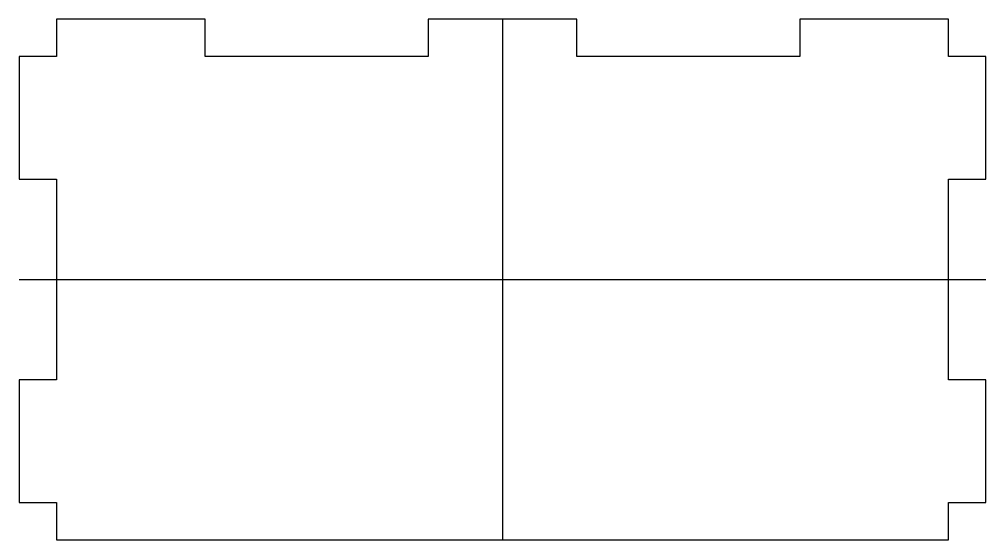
# Model space of a CAD drawing. Header units: millimetres. Extents: x 0 to 1300, y 0 to 700.
import ezdxf

# ---------------------------------------------------------------- set-up
doc = ezdxf.new("R2010")
doc.units = ezdxf.units.MM
doc.layers.get('0').update_dxf_attribs({"linetype": 'CONTINUOUS'})

msp = doc.modelspace()

# ---------------------------------------------------------------- linework, layer by layer
for p, q in [((650, 700), (650, 0)), ((0, 350), (1300, 350))]:
    msp.add_line(p, q)
msp.add_lwpolyline([(50, 0), (1250, 0), (1250, 50), (1300, 50), (1300, 215), (1250, 215), (1250, 485), (1300, 485), (1300, 650), (1250, 650), (1250, 700), (1050, 700), (1050, 650), (750, 650), (750, 700), (550, 700), (550, 650), (250, 650), (250, 700), (50, 700), (50, 650), (0, 650), (0, 485), (50, 485), (50, 215), (0, 215), (0, 50), (50, 50)], close=True)

doc.saveas('drawing.dxf')
